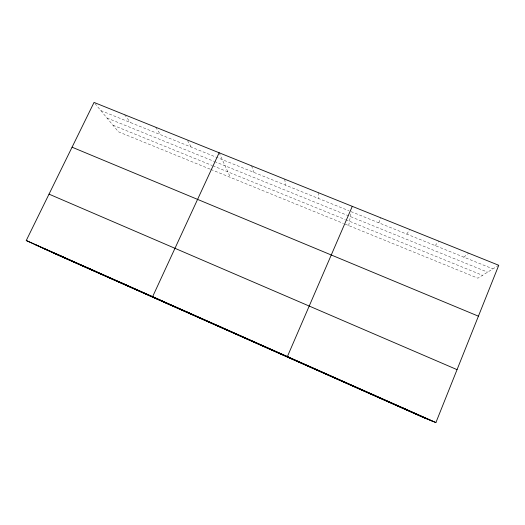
<?xml version="1.0" encoding="UTF-8"?>
<svg xmlns="http://www.w3.org/2000/svg" width="525" height="525" viewBox="0 0 525 525"><rect width="100%" height="100%" fill="white"/><g stroke="black" fill="none" stroke-linecap="round" stroke-linejoin="round"><path stroke-width="0.39" stroke-dasharray="2.62 1.97" d="M348.685 225.573L351.277 211.706L492.909 268.892M378.866 222.849L380.789 217.816M406.822 234.137L409.684 229.445M435.14 245.569L438.972 241.224M463.831 257.152L468.654 253.175M498.75 265.283L477.868 278.184L344.151 223.729M100.82 110.585L349.027 210.801M106.962 117.981L213.773 161.241M214.528 161.542L487.64 272.153M112.947 125.186L212.048 165.441M212.796 165.743L344.938 219.417M345.699 219.726L482.534 275.303M210.072 169.122L118.447 131.808L94.566 103.051M210.827 169.431L343.396 223.42M124.596 114.719L130.502 122.568M155.623 127.207L160.63 134.735M187.504 140.536L191.212 147.079M219.128 152.762L230.363 177.391M251.632 165.841L253.772 172.338M284.648 179.123L285.777 185.259M318.189 192.623L318.268 198.384"/><path stroke-width="0.79" d="M435.901 422.572L498.75 265.283L94.041 102.428L26.25 240.522L58.708 255.38L422.041 416.889L435.901 422.572L26.25 240.522M352.275 206.345L287.385 356.573L291.27 358.759M219.128 152.762L152.624 296.684L171.682 305.603M344.735 382.187L345.555 382.423M373.433 394.944L375.25 395.62M402.524 407.873L405.366 409.001M72.069 147.19L478.413 316.181M49.022 194.138L457.052 369.646M35.28 244.657L432.016 420.978M43.463 248.404L428.512 419.541M51.411 252.039L425.132 418.156M57.1 254.231L65.244 257.972M88.443 268.157L95.675 271.497M120.278 282.306L126.564 285.226M185.496 311.292L189.807 313.333M218.905 326.137L222.173 327.718M252.866 341.23L255.058 342.333"/></g></svg>
